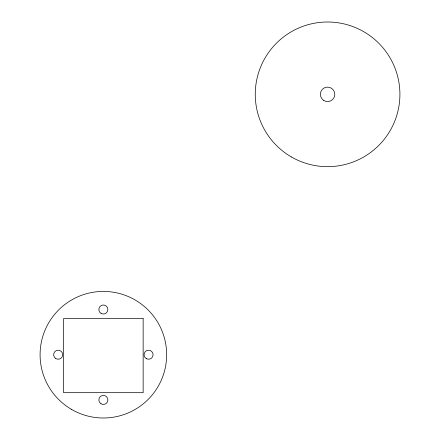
<?xml version="1.0" encoding="UTF-8"?>
<svg xmlns="http://www.w3.org/2000/svg" width="440" height="440" viewBox="0 0 440 440"><rect width="100%" height="100%" fill="white"/><g stroke="black" fill="none" stroke-linecap="round" stroke-linejoin="round"><path stroke-width="0.66" d="M143.149 318.549L63.591 318.549L63.591 392.684L143.149 392.684L143.149 318.549M291.423 156.97A72.331 72.331 0 0 0 399.916 94.331A72.331 72.331 0 0 0 291.423 31.691A72.331 72.331 0 0 0 291.423 156.97M323.422 100.243A7.233 7.233 0 0 0 334.791 94.98A7.233 7.233 0 0 0 324.55 87.764A7.233 7.233 0 0 0 323.422 100.243M71.726 409.519A63.288 63.288 0 0 0 166.656 354.712A63.288 63.288 0 0 0 71.726 299.904A63.288 63.288 0 0 0 71.726 409.519M101.035 313.379A4.521 4.521 0 0 0 107.888 309.59A4.521 4.521 0 0 0 101.184 305.553A4.521 4.521 0 0 0 101.035 313.379M55.831 358.584A4.521 4.521 0 0 0 62.684 354.8A4.521 4.521 0 0 0 55.979 350.757A4.521 4.521 0 0 0 55.831 358.584M101.035 403.788A4.521 4.521 0 0 0 107.888 400.004A4.521 4.521 0 0 0 101.184 395.962A4.521 4.521 0 0 0 101.035 403.788M146.239 358.584A4.521 4.521 0 0 0 153.093 354.8A4.521 4.521 0 0 0 146.388 350.757A4.521 4.521 0 0 0 146.239 358.584"/></g></svg>
